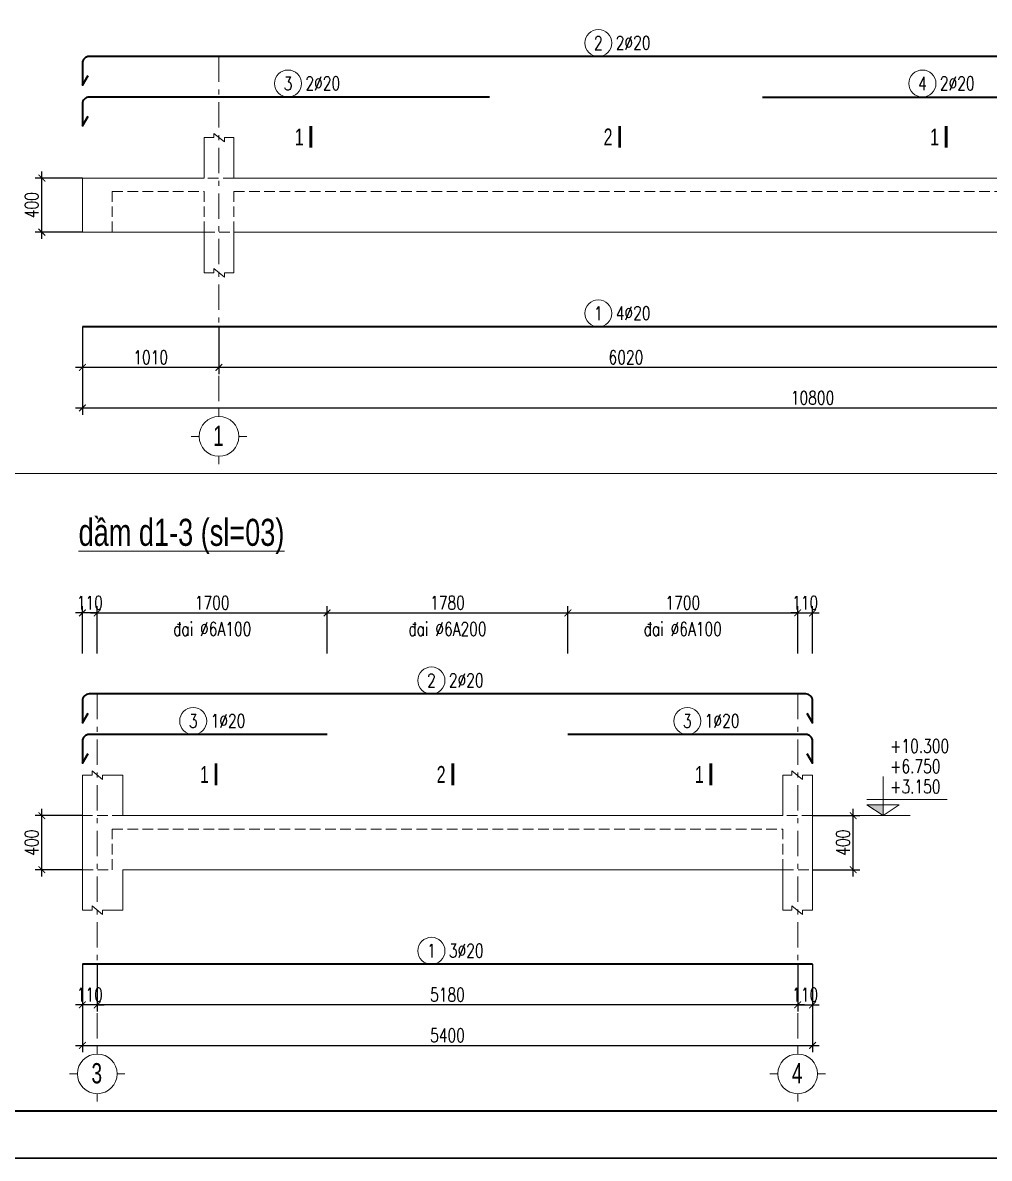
# Model space of a CAD drawing. Extents: x -2098986 to 943, y -1296280 to 73591.
# Drawn here: x -1842915 to -1828618, y -1214460 to -1197655 of the extents above; entities that cross this region are included whole.
import ezdxf
from ezdxf.enums import TextEntityAlignment as Align

# ---------------------------------------------------------------- set-up
doc = ezdxf.new("R2010")
doc.units = 0
doc.header["$LTSCALE"] = 150
doc.header["$PDMODE"] = 35
doc.linetypes.add('_An', pattern=[5, 3.5, -1.5])
doc.linetypes.add('_Tim', pattern=[9, 5, -1.5, 1, -1.5])
doc.layers.get('Defpoints').update_dxf_attribs({"lineweight": 18})
for name, color, linetype, lineweight in [('05.Text', 253, 'Continuous', 18), ('11.Khung bo', 32, 'Continuous', 50), ('12.Khung', 36, 'Continuous', 25), ('LS-DIM', 251, 'Continuous', 13), ('LS-TEXT', 60, 'Continuous', 20), ('LS-THAY', 7, 'Continuous', 20), ('LS-THEP', 3, 'Continuous', 35), ('LS-TRUC', 108, '_Tim', 9)]:
    doc.layers.add(name, color=color, linetype=linetype, lineweight=lineweight)
doc.layers.add('DIM', color=1, linetype='Continuous')
doc.layers.add('Tpl_Bound', color=1, linetype='Continuous', plot=False)
doc.styles.add('KCVN-LEADER', font='vnromadi.shx', dxfattribs={"width": 0.7, "height": 4})
doc.styles.add('LS.TEXT', font='vnromadi.shx', dxfattribs={"width": 0.7, "height": 4})
doc.styles.add('vnsimpli', font='vnsimli.shx', dxfattribs={"width": 0.75})
doc.dimstyles.new('D10', dxfattribs={"dimtxt": 200, "dimasz": 0, "dimexe": 0, "dimexo": 0, "dimgap": 0, "dimtad": 1, "dimdec": 0, "dimlfac": 0.1, "dimzin": 0, "dimdsep": 46, "dimtxsty": 'vnsimpli', "dimblk1": 'ARCHTICK', "dimblk2": 'ARCHTICK', "dimsah": 1, "dimcen": 0, "dimsd1": 1, "dimsd2": 1, "dimclrd": 256, "dimclre": 256, "dimclrt": 60, "dimadec": 0, "dimazin": 0, "dimtfac": 0.02, "dimtdec": 0, "dimtix": 1, "dimtmove": 2, "dimatfit": 3, "dimldrblk": 'ARCHTICK', "dimfxl": 100, "dimtolj": 1, "dimtzin": 0, "dimarcsym": 0})
doc.dimstyles.new('D50', dxfattribs={"dimtxt": 200, "dimasz": 100, "dimexe": 100, "dimexo": 0, "dimgap": 50, "dimtad": 1, "dimdec": 0, "dimlfac": 0.5, "dimzin": 0, "dimdsep": 46, "dimtxsty": 'vnsimpli', "dimblk1": 'ARCHTICK', "dimblk2": 'ARCHTICK', "dimsah": 1, "dimcen": 0, "dimdle": 100, "dimclrd": 256, "dimclre": 256, "dimclrt": 60, "dimadec": 0, "dimazin": 0, "dimtfac": 0.02, "dimtdec": 0, "dimtix": 1, "dimtmove": 2, "dimatfit": 3, "dimldrblk": 'ARCHTICK', "dimfxl": 100, "dimtolj": 1, "dimtzin": 0, "dimarcsym": 0})

# ---------------------------------------------------------------- blocks, each defined once
blk = doc.blocks.new('100')
at = {"layer": '11.Khung bo', "const_width": 26.7}
blk.add_lwpolyline([(1860913, -945240), (1860913, -916940), (1896063, -916940), (1896063, -945240)], close=True, dxfattribs=at)
blk.add_lwpolyline([(1860913, -945240), (1860913, -916940), (1896063, -916940), (1896063, -945240)], close=True, dxfattribs=at)
blk.add_lwpolyline([(1860913, -945240), (1860913, -916940), (1896063, -916940), (1896063, -945240)], close=True, dxfattribs=at)
at = {"layer": '12.Khung'}
blk.add_lwpolyline([(1901579, -945940), (1901579, -916240), (1859580, -916240), (1859580, -945940)], close=True, dxfattribs=at)
blk.add_lwpolyline([(1901579, -945940), (1901579, -916240), (1859580, -916240), (1859580, -945940)], close=True, dxfattribs=at)
blk.add_lwpolyline([(1901579, -945940), (1901579, -916240), (1859580, -916240), (1859580, -945940)], close=True, dxfattribs=at)
blk = doc.blocks.new('A$C0F04115F')
at = {"layer": 'LS-THAY'}
for p, q in [((-380, 380), (-380, 530)), ((-760, 0), (-910, 0)), ((0, 0), (150, 0)), ((-380, -380), (-380, -530))]:
    blk.add_line(p, q, dxfattribs=at)
blk.add_circle((-380, 0), 380, dxfattribs=at)
blk = doc.blocks.new('_ArchTick')
at = {"layer": 'DIM', "color": 0, "const_width": 0.15}
blk.add_lwpolyline([(-0.5, -0.5), (0.5, 0.5)], dxfattribs=at)
blk = doc.blocks.new('*D1485')
at = {"layer": 'Defpoints', "color": 0, "transparency": 16777216}
for p in [(-1842032, -1202156), (-1840012, -1202156), (-1842032, -1202756)]:
    blk.add_point(p, dxfattribs=at)
at = {"layer": 'LS-DIM', "lineweight": -2, "transparency": 16777216}
for p, q in [((-1842032, -1202156), (-1842032, -1202856)), ((-1840012, -1202156), (-1840012, -1202856)), ((-1839912, -1202756), (-1842132, -1202756))]:
    blk.add_line(p, q, dxfattribs=at)
at = {"layer": 'LS-DIM', "lineweight": -2, "transparency": 16777216, "xscale": 100, "yscale": 100, "zscale": 100, "rotation": 180}
blk.add_blockref('_ArchTick', (-1842032, -1202756), dxfattribs=at)
at = {"layer": 'LS-DIM', "lineweight": -2, "transparency": 16777216, "xscale": 100, "yscale": 100, "zscale": 100}
blk.add_blockref('_ArchTick', (-1840012, -1202756), dxfattribs=at)
at = {"layer": 'LS-DIM', "color": 60, "transparency": 16777216, "insert": (-1841022, -1202606), "char_height": 200, "attachment_point": 5, "style": 'vnsimpli'}
blk.add_mtext('\\A1;1010', dxfattribs=at)
blk = doc.blocks.new('*D1488')
at = {"layer": 'Defpoints', "color": 0, "transparency": 16777216}
for p in [(-1842032, -1202156), (-1820432, -1202156), (-1820432, -1203356)]:
    blk.add_point(p, dxfattribs=at)
at = {"layer": 'LS-DIM', "lineweight": -2, "transparency": 16777216}
for p, q in [((-1842032, -1202156), (-1842032, -1203456)), ((-1820432, -1202156), (-1820432, -1203456)), ((-1842132, -1203356), (-1820332, -1203356))]:
    blk.add_line(p, q, dxfattribs=at)
at = {"layer": 'LS-DIM', "lineweight": -2, "transparency": 16777216, "xscale": 100, "yscale": 100, "zscale": 100, "rotation": 180}
blk.add_blockref('_ArchTick', (-1842032, -1203356), dxfattribs=at)
at = {"layer": 'LS-DIM', "lineweight": -2, "transparency": 16777216, "xscale": 100, "yscale": 100, "zscale": 100}
blk.add_blockref('_ArchTick', (-1820432, -1203356), dxfattribs=at)
at = {"layer": 'LS-DIM', "color": 60, "transparency": 16777216, "insert": (-1831232, -1203206), "char_height": 200, "attachment_point": 5, "style": 'vnsimpli'}
blk.add_mtext('\\A1;10800', dxfattribs=at)
blk = doc.blocks.new('*D1490')
at = {"layer": 'Defpoints', "color": 0, "transparency": 16777216}
for p in [(-1840012, -1202156), (-1827972, -1202156), (-1840012, -1202756)]:
    blk.add_point(p, dxfattribs=at)
at = {"layer": 'LS-DIM', "lineweight": -2, "transparency": 16777216}
for p, q in [((-1840012, -1202156), (-1840012, -1202856)), ((-1827972, -1202156), (-1827972, -1202856)), ((-1827872, -1202756), (-1840112, -1202756))]:
    blk.add_line(p, q, dxfattribs=at)
at = {"layer": 'LS-DIM', "lineweight": -2, "transparency": 16777216, "xscale": 100, "yscale": 100, "zscale": 100, "rotation": 180}
blk.add_blockref('_ArchTick', (-1840012, -1202756), dxfattribs=at)
at = {"layer": 'LS-DIM', "lineweight": -2, "transparency": 16777216, "xscale": 100, "yscale": 100, "zscale": 100}
blk.add_blockref('_ArchTick', (-1827972, -1202756), dxfattribs=at)
at = {"layer": 'LS-DIM', "color": 60, "transparency": 16777216, "insert": (-1833992, -1202606), "char_height": 200, "attachment_point": 5, "style": 'vnsimpli'}
blk.add_mtext('\\A1;6020', dxfattribs=at)
blk = doc.blocks.new('*D1493')
at = {"layer": 'Defpoints', "color": 0, "transparency": 16777216}
for p in [(-1842632, -1199955), (-1842032, -1199955), (-1842032, -1200755)]:
    blk.add_point(p, dxfattribs=at)
at = {"layer": 'LS-DIM', "lineweight": -2, "transparency": 16777216}
for p, q in [((-1842032, -1199955), (-1842732, -1199955)), ((-1842632, -1200855), (-1842632, -1199855)), ((-1842032, -1200755), (-1842732, -1200755))]:
    blk.add_line(p, q, dxfattribs=at)
at = {"layer": 'LS-DIM', "lineweight": -2, "transparency": 16777216, "xscale": 100, "yscale": 100, "zscale": 100}
for p, rotation in [((-1842632, -1199955), 90), ((-1842632, -1200755), 270)]:
    blk.add_blockref('_ArchTick', p, dxfattribs=dict(at, rotation=rotation))
at = {"layer": 'LS-DIM', "color": 60, "transparency": 16777216, "insert": (-1842782, -1200355), "char_height": 200, "attachment_point": 5, "rotation": 90, "style": 'vnsimpli'}
blk.add_mtext('\\A1;400', dxfattribs=at)
blk = doc.blocks.new('*D1540')
at = {"layer": 'Defpoints', "color": 0, "transparency": 16777216}
for p in [(-1842032, -1211589), (-1841812, -1211589), (-1842032, -1212189)]:
    blk.add_point(p, dxfattribs=at)
at = {"layer": 'LS-DIM', "lineweight": -2, "transparency": 16777216}
for p, q in [((-1842032, -1211589), (-1842032, -1212289)), ((-1841812, -1211589), (-1841812, -1212289)), ((-1842032, -1212189), (-1842132, -1212189)), ((-1841812, -1212189), (-1842032, -1212189)), ((-1841812, -1212189), (-1841712, -1212189))]:
    blk.add_line(p, q, dxfattribs=at)
at = {"layer": 'LS-DIM', "lineweight": -2, "transparency": 16777216, "xscale": 100, "yscale": 100, "zscale": 100}
blk.add_blockref('_ArchTick', (-1842032, -1212189), dxfattribs=at)
at = {"layer": 'LS-DIM', "lineweight": -2, "transparency": 16777216, "xscale": 100, "yscale": 100, "zscale": 100, "rotation": 180}
blk.add_blockref('_ArchTick', (-1841812, -1212189), dxfattribs=at)
at = {"layer": 'LS-DIM', "color": 60, "transparency": 16777216, "insert": (-1841922, -1212039), "char_height": 200, "attachment_point": 5, "style": 'vnsimpli'}
blk.add_mtext('\\A1;110', dxfattribs=at)
blk = doc.blocks.new('*D1541')
at = {"layer": 'Defpoints', "color": 0, "transparency": 16777216}
for p in [(-1842032, -1206389), (-1842032, -1206989), (-1841812, -1206989)]:
    blk.add_point(p, dxfattribs=at)
at = {"layer": 'LS-DIM', "lineweight": -2, "transparency": 16777216}
for p, q in [((-1842032, -1206989), (-1842032, -1206289)), ((-1841812, -1206989), (-1841812, -1206289)), ((-1842032, -1206389), (-1842132, -1206389)), ((-1841812, -1206389), (-1842032, -1206389)), ((-1841812, -1206389), (-1841712, -1206389))]:
    blk.add_line(p, q, dxfattribs=at)
at = {"layer": 'LS-DIM', "lineweight": -2, "transparency": 16777216, "xscale": 100, "yscale": 100, "zscale": 100}
blk.add_blockref('_ArchTick', (-1842032, -1206389), dxfattribs=at)
at = {"layer": 'LS-DIM', "lineweight": -2, "transparency": 16777216, "xscale": 100, "yscale": 100, "zscale": 100, "rotation": 180}
blk.add_blockref('_ArchTick', (-1841812, -1206389), dxfattribs=at)
at = {"layer": 'LS-DIM', "color": 60, "transparency": 16777216, "insert": (-1841922, -1206239), "char_height": 200, "attachment_point": 5, "style": 'vnsimpli'}
blk.add_mtext('\\A1;110', dxfattribs=at)
blk = doc.blocks.new('*D1542')
at = {"layer": 'Defpoints', "color": 0, "transparency": 16777216}
for p in [(-1831232, -1206389), (-1831452, -1206989), (-1831232, -1206989)]:
    blk.add_point(p, dxfattribs=at)
at = {"layer": 'LS-DIM', "lineweight": -2, "transparency": 16777216}
for p, q in [((-1831452, -1206989), (-1831452, -1206289)), ((-1831232, -1206989), (-1831232, -1206289)), ((-1831452, -1206389), (-1831552, -1206389)), ((-1831452, -1206389), (-1831232, -1206389)), ((-1831232, -1206389), (-1831132, -1206389))]:
    blk.add_line(p, q, dxfattribs=at)
at = {"layer": 'LS-DIM', "lineweight": -2, "transparency": 16777216, "xscale": 100, "yscale": 100, "zscale": 100}
blk.add_blockref('_ArchTick', (-1831452, -1206389), dxfattribs=at)
at = {"layer": 'LS-DIM', "lineweight": -2, "transparency": 16777216, "xscale": 100, "yscale": 100, "zscale": 100, "rotation": 180}
blk.add_blockref('_ArchTick', (-1831232, -1206389), dxfattribs=at)
at = {"layer": 'LS-DIM', "color": 60, "transparency": 16777216, "insert": (-1831342, -1206239), "char_height": 200, "attachment_point": 5, "style": 'vnsimpli'}
blk.add_mtext('\\A1;110', dxfattribs=at)
blk = doc.blocks.new('*D1543')
at = {"layer": 'Defpoints', "color": 0, "transparency": 16777216}
for p in [(-1842032, -1211589), (-1831232, -1211589), (-1831232, -1212789)]:
    blk.add_point(p, dxfattribs=at)
at = {"layer": 'LS-DIM', "lineweight": -2, "transparency": 16777216}
for p, q in [((-1842032, -1211589), (-1842032, -1212889)), ((-1831232, -1211589), (-1831232, -1212889)), ((-1842132, -1212789), (-1831132, -1212789))]:
    blk.add_line(p, q, dxfattribs=at)
at = {"layer": 'LS-DIM', "lineweight": -2, "transparency": 16777216, "xscale": 100, "yscale": 100, "zscale": 100, "rotation": 180}
blk.add_blockref('_ArchTick', (-1842032, -1212789), dxfattribs=at)
at = {"layer": 'LS-DIM', "lineweight": -2, "transparency": 16777216, "xscale": 100, "yscale": 100, "zscale": 100}
blk.add_blockref('_ArchTick', (-1831232, -1212789), dxfattribs=at)
at = {"layer": 'LS-DIM', "color": 60, "transparency": 16777216, "insert": (-1836632, -1212639), "char_height": 200, "attachment_point": 5, "style": 'vnsimpli'}
blk.add_mtext('\\A1;5400', dxfattribs=at)
blk = doc.blocks.new('COSCD')
at = {"layer": 'LS-DIM'}
blk.add_hatch(color=256, dxfattribs=at).paths.add_polyline_path([(3.6, 0), (3.6, 1.44), (1.44, 1.44)])
for p, q in [((3.6, 0), (3.6, 5.23)), ((1.44, 2.16), (12.12, 2.16)), ((7.2, 0), (0, 0)), ((1.44, 1.44), (5.76, 1.44)), ((1.44, 1.44), (3.6, 0)), ((5.76, 1.44), (3.6, 0))]:
    blk.add_line(p, q, dxfattribs=at)
blk = doc.blocks.new('*D1544')
at = {"layer": 'Defpoints', "color": 0, "transparency": 16777216}
for p in [(-1831452, -1211589), (-1831232, -1211589), (-1831232, -1212189)]:
    blk.add_point(p, dxfattribs=at)
at = {"layer": 'LS-DIM', "lineweight": -2, "transparency": 16777216}
for p, q in [((-1831452, -1211589), (-1831452, -1212289)), ((-1831232, -1211589), (-1831232, -1212289)), ((-1831452, -1212189), (-1831552, -1212189)), ((-1831452, -1212189), (-1831232, -1212189)), ((-1831232, -1212189), (-1831132, -1212189))]:
    blk.add_line(p, q, dxfattribs=at)
at = {"layer": 'LS-DIM', "lineweight": -2, "transparency": 16777216, "xscale": 100, "yscale": 100, "zscale": 100}
blk.add_blockref('_ArchTick', (-1831452, -1212189), dxfattribs=at)
at = {"layer": 'LS-DIM', "lineweight": -2, "transparency": 16777216, "xscale": 100, "yscale": 100, "zscale": 100, "rotation": 180}
blk.add_blockref('_ArchTick', (-1831232, -1212189), dxfattribs=at)
at = {"layer": 'LS-DIM', "color": 60, "transparency": 16777216, "insert": (-1831342, -1212039), "char_height": 200, "attachment_point": 5, "style": 'vnsimpli'}
blk.add_mtext('\\A1;110', dxfattribs=at)
blk = doc.blocks.new('*D1519')
at = {"layer": 'Defpoints', "color": 0, "transparency": 16777216}
for p in [(-1841812, -1211589), (-1831452, -1211589), (-1841812, -1212189)]:
    blk.add_point(p, dxfattribs=at)
at = {"layer": 'LS-DIM', "lineweight": -2, "transparency": 16777216}
for p, q in [((-1841812, -1211589), (-1841812, -1212289)), ((-1831452, -1211589), (-1831452, -1212289)), ((-1831352, -1212189), (-1841912, -1212189))]:
    blk.add_line(p, q, dxfattribs=at)
at = {"layer": 'LS-DIM', "lineweight": -2, "transparency": 16777216, "xscale": 100, "yscale": 100, "zscale": 100, "rotation": 180}
blk.add_blockref('_ArchTick', (-1841812, -1212189), dxfattribs=at)
at = {"layer": 'LS-DIM', "lineweight": -2, "transparency": 16777216, "xscale": 100, "yscale": 100, "zscale": 100}
blk.add_blockref('_ArchTick', (-1831452, -1212189), dxfattribs=at)
at = {"layer": 'LS-DIM', "color": 60, "transparency": 16777216, "insert": (-1836632, -1212039), "char_height": 200, "attachment_point": 5, "style": 'vnsimpli'}
blk.add_mtext('\\A1;5180', dxfattribs=at)
blk = doc.blocks.new('*D1520')
at = {"layer": 'Defpoints', "color": 0, "transparency": 16777216}
for p in [(-1831452, -1206389), (-1834852, -1206989), (-1831452, -1206989)]:
    blk.add_point(p, dxfattribs=at)
at = {"layer": 'LS-DIM', "lineweight": -2, "transparency": 16777216}
for p, q in [((-1834852, -1206989), (-1834852, -1206289)), ((-1831452, -1206989), (-1831452, -1206289)), ((-1834952, -1206389), (-1831352, -1206389))]:
    blk.add_line(p, q, dxfattribs=at)
at = {"layer": 'LS-DIM', "lineweight": -2, "transparency": 16777216, "xscale": 100, "yscale": 100, "zscale": 100, "rotation": 180}
blk.add_blockref('_ArchTick', (-1834852, -1206389), dxfattribs=at)
at = {"layer": 'LS-DIM', "lineweight": -2, "transparency": 16777216, "xscale": 100, "yscale": 100, "zscale": 100}
blk.add_blockref('_ArchTick', (-1831452, -1206389), dxfattribs=at)
at = {"layer": 'LS-DIM', "color": 60, "transparency": 16777216, "insert": (-1833152, -1206239), "char_height": 200, "attachment_point": 5, "style": 'vnsimpli'}
blk.add_mtext('\\A1;1700', dxfattribs=at)
blk = doc.blocks.new('*D1521')
at = {"layer": 'Defpoints', "color": 0, "transparency": 16777216}
for p in [(-1834852, -1206389), (-1838412, -1206989), (-1834852, -1206989)]:
    blk.add_point(p, dxfattribs=at)
at = {"layer": 'LS-DIM', "lineweight": -2, "transparency": 16777216}
for p, q in [((-1838412, -1206989), (-1838412, -1206289)), ((-1834852, -1206989), (-1834852, -1206289)), ((-1838512, -1206389), (-1834752, -1206389))]:
    blk.add_line(p, q, dxfattribs=at)
at = {"layer": 'LS-DIM', "lineweight": -2, "transparency": 16777216, "xscale": 100, "yscale": 100, "zscale": 100, "rotation": 180}
blk.add_blockref('_ArchTick', (-1838412, -1206389), dxfattribs=at)
at = {"layer": 'LS-DIM', "lineweight": -2, "transparency": 16777216, "xscale": 100, "yscale": 100, "zscale": 100}
blk.add_blockref('_ArchTick', (-1834852, -1206389), dxfattribs=at)
at = {"layer": 'LS-DIM', "color": 60, "transparency": 16777216, "insert": (-1836632, -1206239), "char_height": 200, "attachment_point": 5, "style": 'vnsimpli'}
blk.add_mtext('\\A1;1780', dxfattribs=at)
blk = doc.blocks.new('*D1526')
at = {"layer": 'Defpoints', "color": 0, "transparency": 16777216}
for p in [(-1842632, -1209389), (-1842032, -1209389), (-1842032, -1210189)]:
    blk.add_point(p, dxfattribs=at)
at = {"layer": 'LS-DIM', "lineweight": -2, "transparency": 16777216}
for p, q in [((-1842032, -1209389), (-1842732, -1209389)), ((-1842632, -1210289), (-1842632, -1209289)), ((-1842032, -1210189), (-1842732, -1210189))]:
    blk.add_line(p, q, dxfattribs=at)
at = {"layer": 'LS-DIM', "lineweight": -2, "transparency": 16777216, "xscale": 100, "yscale": 100, "zscale": 100}
for p, rotation in [((-1842632, -1209389), 90), ((-1842632, -1210189), 270)]:
    blk.add_blockref('_ArchTick', p, dxfattribs=dict(at, rotation=rotation))
at = {"layer": 'LS-DIM', "color": 60, "transparency": 16777216, "insert": (-1842782, -1209789), "char_height": 200, "attachment_point": 5, "rotation": 90, "style": 'vnsimpli'}
blk.add_mtext('\\A1;400', dxfattribs=at)
blk = doc.blocks.new('*D1527')
at = {"layer": 'Defpoints', "color": 0, "transparency": 16777216}
for p in [(-1831232, -1209389), (-1830632, -1209389), (-1831232, -1210189)]:
    blk.add_point(p, dxfattribs=at)
at = {"layer": 'LS-DIM', "lineweight": -2, "transparency": 16777216}
for p, q in [((-1831232, -1209389), (-1830532, -1209389)), ((-1830632, -1210289), (-1830632, -1209289)), ((-1831232, -1210189), (-1830532, -1210189))]:
    blk.add_line(p, q, dxfattribs=at)
at = {"layer": 'LS-DIM', "lineweight": -2, "transparency": 16777216, "xscale": 100, "yscale": 100, "zscale": 100}
for p, rotation in [((-1830632, -1209389), 90), ((-1830632, -1210189), 270)]:
    blk.add_blockref('_ArchTick', p, dxfattribs=dict(at, rotation=rotation))
at = {"layer": 'LS-DIM', "color": 60, "transparency": 16777216, "insert": (-1830782, -1209789), "char_height": 200, "attachment_point": 5, "rotation": 90, "style": 'vnsimpli'}
blk.add_mtext('\\A1;400', dxfattribs=at)
blk = doc.blocks.new('*D1528')
at = {"layer": 'Defpoints', "color": 0, "transparency": 16777216}
for p in [(-1841812, -1206726), (-1841812, -1206989), (-1838412, -1206989)]:
    blk.add_point(p, dxfattribs=at)
at = {"layer": 'LS-DIM', "lineweight": -2, "transparency": 16777216}
for p, q in [((-1841812, -1206989), (-1841812, -1206726)), ((-1838412, -1206989), (-1838412, -1206726))]:
    blk.add_line(p, q, dxfattribs=at)
at = {"layer": 'LS-DIM', "color": 60, "transparency": 16777216, "insert": (-1840112, -1206626), "char_height": 200, "attachment_point": 5, "style": 'vnsimpli'}
blk.add_mtext('\\A1;®ai %%C6A100', dxfattribs=at)
blk = doc.blocks.new('*D1529')
at = {"layer": 'Defpoints', "color": 0, "transparency": 16777216}
for p in [(-1838412, -1206389), (-1841812, -1206989), (-1838412, -1206989)]:
    blk.add_point(p, dxfattribs=at)
at = {"layer": 'LS-DIM', "lineweight": -2, "transparency": 16777216}
for p, q in [((-1841812, -1206989), (-1841812, -1206289)), ((-1838412, -1206989), (-1838412, -1206289)), ((-1841912, -1206389), (-1838312, -1206389))]:
    blk.add_line(p, q, dxfattribs=at)
at = {"layer": 'LS-DIM', "lineweight": -2, "transparency": 16777216, "xscale": 100, "yscale": 100, "zscale": 100, "rotation": 180}
blk.add_blockref('_ArchTick', (-1841812, -1206389), dxfattribs=at)
at = {"layer": 'LS-DIM', "lineweight": -2, "transparency": 16777216, "xscale": 100, "yscale": 100, "zscale": 100}
blk.add_blockref('_ArchTick', (-1838412, -1206389), dxfattribs=at)
at = {"layer": 'LS-DIM', "color": 60, "transparency": 16777216, "insert": (-1840112, -1206239), "char_height": 200, "attachment_point": 5, "style": 'vnsimpli'}
blk.add_mtext('\\A1;1700', dxfattribs=at)
blk = doc.blocks.new('*D1530')
at = {"layer": 'Defpoints', "color": 0, "transparency": 16777216}
for p in [(-1838412, -1206726), (-1838412, -1206989), (-1834852, -1206989)]:
    blk.add_point(p, dxfattribs=at)
at = {"layer": 'LS-DIM', "lineweight": -2, "transparency": 16777216}
for p, q in [((-1838412, -1206989), (-1838412, -1206726)), ((-1834852, -1206989), (-1834852, -1206726))]:
    blk.add_line(p, q, dxfattribs=at)
at = {"layer": 'LS-DIM', "color": 60, "transparency": 16777216, "insert": (-1836632, -1206626), "char_height": 200, "attachment_point": 5, "style": 'vnsimpli'}
blk.add_mtext('\\A1;®ai %%C6A200', dxfattribs=at)
blk = doc.blocks.new('*D1531')
at = {"layer": 'Defpoints', "color": 0, "transparency": 16777216}
for p in [(-1834852, -1206726), (-1834852, -1206989), (-1831452, -1206989)]:
    blk.add_point(p, dxfattribs=at)
at = {"layer": 'LS-DIM', "lineweight": -2, "transparency": 16777216}
for p, q in [((-1834852, -1206989), (-1834852, -1206726)), ((-1831452, -1206989), (-1831452, -1206726))]:
    blk.add_line(p, q, dxfattribs=at)
at = {"layer": 'LS-DIM', "color": 60, "transparency": 16777216, "insert": (-1833152, -1206626), "char_height": 200, "attachment_point": 5, "style": 'vnsimpli'}
blk.add_mtext('\\A1;®ai %%C6A100', dxfattribs=at)

msp = doc.modelspace()

# ---------------------------------------------------------------- linework, layer by layer
at = {"layer": 'LS-DIM', "linetype": '_An', "ltscale": 0.3}
for p, q in [((-1841592, -1200155.4), (-1840232, -1200155.4)), ((-1839792, -1200755.4), (-1839792, -1200155.4)), ((-1839792, -1200155.4), (-1828192, -1200155.4)), ((-1841592, -1210188.7), (-1841592, -1209588.7)), ((-1841592, -1209588.7), (-1831672, -1209588.7)), ((-1831672, -1210188.7), (-1831672, -1209588.7))]:
    msp.add_line(p, q, dxfattribs=at)
at = {"layer": 'LS-DIM'}
for points in [[(-1840232, -1199355.4), (-1840090, -1199355.4), (-1840090, -1199292.5), (-1839932.3, -1199418.6), (-1839932.3, -1199355.4), (-1839792, -1199355.4)], [(-1840232, -1201355.8), (-1840090, -1201355.8), (-1840090, -1201292.9), (-1839932.3, -1201419), (-1839932.3, -1201355.8), (-1839792, -1201355.8)], [(-1842032, -1208788.7), (-1841890, -1208788.7), (-1841890, -1208725.8), (-1841732.3, -1208851.9), (-1841732.3, -1208788.7), (-1841432, -1208788.7)], [(-1831672, -1208788.7), (-1831539.9, -1208788.7), (-1831539.9, -1208725.8), (-1831382.2, -1208851.9), (-1831382.2, -1208788.7), (-1831232, -1208788.7)], [(-1842032, -1210789.2), (-1841890, -1210789.2), (-1841890, -1210726.2), (-1841732.3, -1210852.3), (-1841732.3, -1210789.2), (-1841432, -1210789.2)], [(-1831672, -1210789.2), (-1831539.9, -1210789.2), (-1831539.9, -1210726.2), (-1831382.2, -1210852.3), (-1831382.2, -1210789.2), (-1831232, -1210789.2)]]:
    msp.add_lwpolyline(points, dxfattribs=at)
at = {"layer": 'LS-DIM', "linetype": '_An', "ltscale": 0.3}
for points in [[(-1839792, -1199955.4), (-1840232, -1199955.4)], [(-1841592, -1200755.4), (-1841592, -1200155.4)], [(-1840232, -1200755.4), (-1840232, -1200155.4)], [(-1840232, -1200755.4), (-1840232, -1200755.4), (-1839792, -1200755.4)], [(-1841432, -1209388.7), (-1842032, -1209388.7)], [(-1831232, -1209388.7), (-1831672, -1209388.7)], [(-1842032, -1210188.7), (-1842032, -1210188.7), (-1841592, -1210188.7)], [(-1831672, -1210188.7), (-1831232, -1210188.7)]]:
    msp.add_lwpolyline(points, dxfattribs=at)
msp.add_lwpolyline([(-1831672, -1210188.7), (-1831672, -1210188.7)], close=True, dxfattribs=at)
at = {"layer": 'LS-TEXT', "const_width": 42.9}
for points in [[(-1838652.9, -1199182.4), (-1838652.9, -1199504.8)], [(-1834084.7, -1199182.4), (-1834084.7, -1199504.8)], [(-1829255.1, -1199182.4), (-1829255.1, -1199504.8)], [(-1840055.3, -1208615.7), (-1840055.3, -1208938.2)], [(-1836553.7, -1208615.7), (-1836553.7, -1208938.2)], [(-1832735.1, -1208615.7), (-1832735.1, -1208938.2)]]:
    msp.add_lwpolyline(points, dxfattribs=at)
at = {"layer": 'LS-THAY'}
for p, q in [((-1840232, -1199955.4), (-1840232, -1199355.4)), ((-1839792, -1199955.4), (-1839792, -1199355.4)), ((-1842032, -1199955.4), (-1840232, -1199955.4)), ((-1840232, -1199955.4), (-1840232, -1199955.4)), ((-1839792, -1199955.4), (-1828192, -1199955.4)), ((-1842032, -1200755.4), (-1840232, -1200755.4)), ((-1840232, -1200755.4), (-1840232, -1200755.4)), ((-1840232, -1200755.4), (-1840232, -1201355.8)), ((-1839792, -1200755.4), (-1828192, -1200755.4)), ((-1839792, -1200755.4), (-1839792, -1201355.8)), ((-1808761.1, -1204326.2), (-1843911.1, -1204326.2)), ((-1842032, -1209388.7), (-1842032, -1208788.7)), ((-1841432, -1209388.7), (-1841432, -1208788.7)), ((-1831672, -1209388.7), (-1831672, -1208788.7)), ((-1831232, -1209388.7), (-1831232, -1208788.7)), ((-1842032, -1209388.7), (-1842032, -1209388.7)), ((-1841432, -1209388.7), (-1831672, -1209388.7)), ((-1831232, -1210188.7), (-1831232, -1209388.7)), ((-1842032, -1210188.7), (-1842032, -1210188.7)), ((-1842032, -1210188.7), (-1842032, -1210789.2)), ((-1841432, -1210188.7), (-1831672, -1210188.7)), ((-1841432, -1210188.7), (-1841432, -1210789.2)), ((-1831672, -1210188.7), (-1831672, -1210789.2)), ((-1831232, -1210188.7), (-1831232, -1210789.2))]:
    msp.add_line(p, q, dxfattribs=at)
for points in [[(-1842032, -1200755.4), (-1842032, -1199955.4)], [(-1842032, -1210188.7), (-1842032, -1209388.7)]]:
    msp.add_lwpolyline(points, dxfattribs=at)
for centre in [(-1834400.5, -1197955.4), (-1838990.8, -1198555.5), (-1829607, -1198555.5), (-1834400.5, -1201955.9), (-1836869.5, -1207388.7), (-1840393.2, -1207988.9), (-1833085, -1207988.8), (-1836869.5, -1211389.2)]:
    msp.add_circle(centre, 200, dxfattribs=at)
at = {"layer": 'LS-THEP'}
for p, q in [((-1831971.9, -1198755.4), (-1825572.1, -1198755.4)), ((-1820432, -1202155.7), (-1842032, -1202155.9)), ((-1831232, -1211589.1), (-1842032, -1211589.2))]:
    msp.add_line(p, q, dxfattribs=at)
for points in [[(-1820517.6, -1198437.4), (-1820432, -1198580.2), (-1820432, -1198255.4, 0.4142136), (-1820532, -1198155.4), (-1841932, -1198155.4, 0.4142136), (-1842032, -1198255.4), (-1842032, -1198580.5), (-1841946.4, -1198437.7)], [(-1836012.1, -1198755.4), (-1841932, -1198755.4, 0.4142136), (-1842032, -1198855.4), (-1842032, -1199180.5), (-1841946.4, -1199037.7)], [(-1831317.6, -1207870.7), (-1831232, -1208013.5), (-1831232, -1207688.7, 0.4142136), (-1831332, -1207588.7), (-1841932, -1207588.7, 0.4142136), (-1842032, -1207688.7), (-1842032, -1208013.8), (-1841946.4, -1207871)], [(-1838412.1, -1208188.7), (-1841932, -1208188.7, 0.4142136), (-1842032, -1208288.7), (-1842032, -1208613.8), (-1841946.4, -1208471)], [(-1831317.6, -1208470.8), (-1831232, -1208613.6), (-1831232, -1208288.7, 0.4142136), (-1831332, -1208188.7), (-1834851.9, -1208188.7)]]:
    msp.add_lwpolyline(points, format="xyb", dxfattribs=at)
at = {"layer": 'LS-TRUC', "ltscale": 0.5}
for p, q in [((-1840012, -1198155.4), (-1840012, -1203424.9)), ((-1841812, -1207588.7), (-1841812, -1212858.2)), ((-1831452, -1207588.6), (-1831452, -1212858.2))]:
    msp.add_line(p, q, dxfattribs=at)
at = {"layer": 'Tpl_Bound', "color": 1}
msp.add_lwpolyline([(-1845244.4, -1214459.5), (-1845244.4, -1184759.5), (-1803244.4, -1184759.5), (-1803244.4, -1214459.5)], close=True, dxfattribs=at)

# ---------------------------------------------------------------- block references
at = {"layer": '05.Text', "xscale": 1.000009185772931, "yscale": 1.000009185772931, "zscale": 1.000009185772931}
msp.add_blockref('100', (-3704841.1, -268511), dxfattribs=at)
at = {"layer": 'LS-DIM', "xscale": 111.1111111112404, "yscale": 111.1111111112404, "zscale": 111.1111111112404}
msp.add_blockref('COSCD', (-1830589.6, -1209388.7), dxfattribs=at)
at = {"layer": 'LS-THAY'}
for p, xscale, yscale, zscale in [((-1839718.1, -1203776.8), 0.7730448001530021, 0.7730448001530021, 0.7730448001530021), ((-1841518.1, -1213210.1), 0.7730448001530023, 0.7730448001530023, 0.7730448001530023), ((-1831158.1, -1213210.1), 0.7730448001530023, 0.7730448001530023, 0.7730448001530023)]:
    msp.add_blockref('A$C0F04115F', p, dxfattribs=dict(at, xscale=xscale, yscale=yscale, zscale=zscale))

# ---------------------------------------------------------------- texts
at = {"layer": 'LS-TEXT', "style": 'vnsimpli', "width": 0.75}
for s, p in [('2`20', (-1833885.7, -1198052.4)), ('2`20', (-1838476, -1198652.6)), ('2`20', (-1829092.2, -1198652.6)), ('4`20', (-1833885.7, -1202052.9)), ('2`20', (-1836354.7, -1207485.8)), ('1`20', (-1839878.4, -1208085.9)), ('1`20', (-1832570.2, -1208085.8)), ('3`20', (-1836354.7, -1211486.2))]:
    msp.add_text(s, height=200, dxfattribs=at).set_placement(p, align=Align.CENTER)
at = {"layer": 'LS-TEXT', "style": 'KCVN-LEADER', "width": 0.7}
for s, p in [('1', (-1838760.1, -1199471.4)), ('2', (-1834191.8, -1199471.4)), ('1', (-1829362.3, -1199471.4)), ('1', (-1840162.4, -1208904.7)), ('2', (-1836660.8, -1208904.7)), ('1', (-1832842.3, -1208904.7))]:
    msp.add_text(s, height=250, dxfattribs=at).set_placement(p, align=Align.RIGHT)
for s, p in [('1', (-1840019.4, -1203767.6)), ('3', (-1841819.4, -1213201)), ('4', (-1831459.4, -1213201))]:
    msp.add_text(s, height=300, dxfattribs=at).set_placement(p, align=Align.MIDDLE_CENTER)
at = {"layer": 'LS-TEXT', "color": 60, "style": 'LS.TEXT', "width": 0.75}
msp.add_text('%%UdÇm d1-3 (sl=03)', height=400, dxfattribs=at).set_placement((-1842088.3, -1205396.7))
at = {"layer": 'LS-TEXT', "style": 'vnsimpli', "width": 0.75}
for s, p in [('+10.300', (-1830085.3, -1208458.7)), ('+6.750', (-1830085.3, -1208758.7)), ('+3.150', (-1830085.3, -1209058.7))]:
    msp.add_text(s, height=200, dxfattribs=at).set_placement(p)
for tag, p in [('2', (-1834400.5, -1197955.4)), ('3', (-1838990.8, -1198555.5)), ('4', (-1829607, -1198555.5)), ('1', (-1834400.5, -1201955.9)), ('2', (-1836869.5, -1207388.7)), ('3', (-1840393.2, -1207988.9)), ('3', (-1833085, -1207988.8)), ('1', (-1836869.5, -1211389.2))]:
    msp.add_attdef(tag, text='2', height=200, dxfattribs=at).set_placement(p, align=Align.MIDDLE)

# ---------------------------------------------------------------- dimensions: what is measured, and where the dimension line sits
at = {"layer": 'LS-DIM'}
for base, p1, p2, picture, middle in [((-1842632, -1199955.4), (-1842032, -1200755.4), (-1842032, -1199955.4), '*D1493', (-1842782, -1200355.4)), ((-1842632, -1209388.7), (-1842032, -1210188.7), (-1842032, -1209388.7), '*D1526', (-1842782, -1209788.7)), ((-1830632, -1209388.7), (-1831232, -1210188.7), (-1831232, -1209388.7), '*D1527', (-1830782, -1209788.7))]:
    dim = msp.add_linear_dim(base=base, p1=p1, p2=p2, angle=90, dimstyle='D50', dxfattribs=at)
    dim.commit()
    dim.dimension.update_dxf_attribs({"geometry": picture, "text_midpoint": middle})
for base, p1, p2, picture, middle in [((-1842032, -1202755.8), (-1840012, -1202155.9), (-1842032, -1202155.9), '*D1485', (-1841022, -1202605.8)), ((-1820432, -1203355.8), (-1842032, -1202155.9), (-1820432, -1202155.9), '*D1488', (-1831232, -1203205.8)), ((-1840012, -1202755.8), (-1827972, -1202155.9), (-1840012, -1202155.9), '*D1490', (-1833992, -1202605.8)), ((-1842032, -1206388.7), (-1841812, -1206988.7), (-1842032, -1206988.7), '*D1541', (-1841922, -1206238.7)), ((-1838412.1, -1206388.7), (-1841812, -1206988.7), (-1838412.1, -1206988.7), '*D1529', (-1840112.1, -1206238.7)), ((-1834851.9, -1206388.7), (-1838412.1, -1206988.7), (-1834851.9, -1206988.7), '*D1521', (-1836632, -1206238.7)), ((-1831452, -1206388.7), (-1834851.9, -1206988.7), (-1831452, -1206988.7), '*D1520', (-1833152, -1206238.7)), ((-1831232, -1206388.7), (-1831452, -1206988.7), (-1831232, -1206988.7), '*D1542', (-1831342, -1206238.7)), ((-1842032, -1212189.2), (-1841812, -1211589.2), (-1842032, -1211589.2), '*D1540', (-1841922, -1212039.2)), ((-1831232, -1212789.2), (-1842032, -1211589.2), (-1831232, -1211589.2), '*D1543', (-1836632, -1212639.2)), ((-1841812, -1212189.2), (-1831452, -1211589.2), (-1841812, -1211589.2), '*D1519', (-1836632, -1212039.2)), ((-1831232, -1212189.2), (-1831452, -1211589.2), (-1831232, -1211589.2), '*D1544', (-1831342, -1212039.2))]:
    dim = msp.add_linear_dim(base=base, p1=p1, p2=p2, dimstyle='D50', dxfattribs=at)
    dim.commit()
    dim.dimension.update_dxf_attribs({"geometry": picture, "text_midpoint": middle})
for base, p1, p2, text, picture, middle in [((-1841812, -1206725.8), (-1838412.1, -1206988.7), (-1841812, -1206988.7), '®ai %%C6A100', '*D1528', (-1840112.1, -1206625.8)), ((-1838412.1, -1206725.8), (-1834851.9, -1206988.7), (-1838412.1, -1206988.7), '®ai %%C6A200', '*D1530', (-1836632, -1206625.8)), ((-1834851.9, -1206725.8), (-1831452, -1206988.7), (-1834851.9, -1206988.7), '®ai %%C6A100', '*D1531', (-1833152, -1206625.8))]:
    dim = msp.add_linear_dim(base=base, p1=p1, p2=p2, text=text, dimstyle='D10', dxfattribs=at)
    dim.commit()
    dim.dimension.update_dxf_attribs({"geometry": picture, "text_midpoint": middle})

doc.saveas('drawing.dxf')
